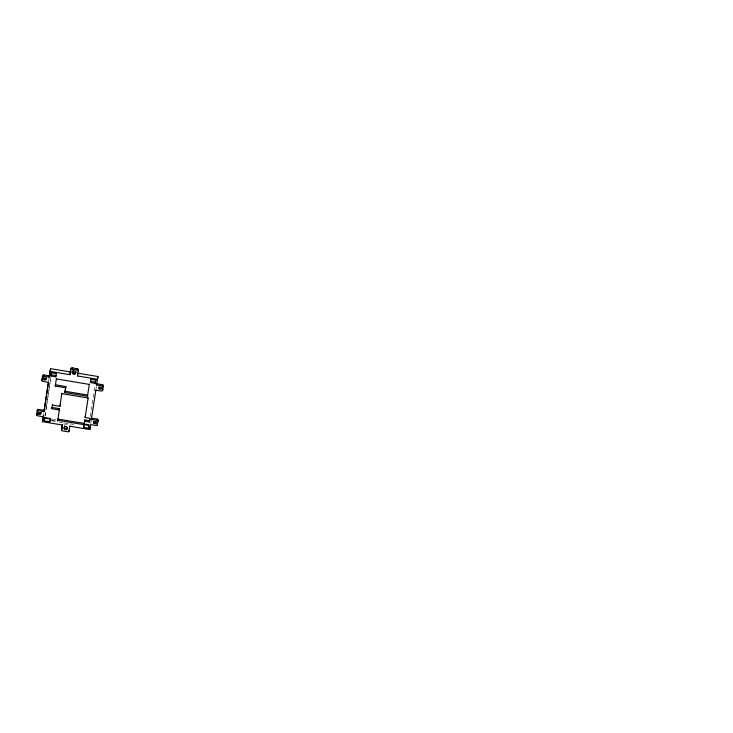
<?xml version="1.0" encoding="UTF-8"?>
<svg xmlns="http://www.w3.org/2000/svg" width="733" height="733" viewBox="0 0 733 733"><rect width="100%" height="100%" fill="white"/><g stroke="black" fill="none" stroke-linecap="round" stroke-linejoin="round"><path stroke-width="0.55" stroke-dasharray="3.67 2.75" d="M43.43 415.593L43.769 413.357M48.644 381.032L49.111 377.944M44.933 416.335L46.298 407.346M46.472 406.219L50.907 377.009M45.043 415.868L50.824 377.834M90.269 416.491L95.116 384.349M90.819 423.454L91.323 420.101M96.023 388.884L96.417 386.584M52.446 419.386L56.862 420.119M51.942 420.449L56.459 421.191M51.173 420.696L57.934 421.823M59.061 422.006L63.569 422.758M64.696 422.941L69.204 423.692M70.331 423.876L73.712 424.434M63.624 423.903L70.066 424.966"/><path stroke-width="1.1" d="M68.49 430.528A1.173 0.797 10.1 0 0 69.314 429.914L69.085 431.178A1.173 0.797 10.1 0 1 67.812 431.783L62.607 430.922A1.173 0.797 10.1 0 1 61.572 429.932L62.323 424.984L42.432 421.686L43.183 416.738L37.695 415.822A1.173 0.797 10.1 0 1 36.659 414.841L37.42 410.013A1.173 0.797 10.1 0 1 38.702 409.417L44.191 410.324L43.962 411.589L38.473 410.682A1.173 0.797 10.1 0 0 37.2 411.277L37.42 410.013M43.962 411.589L48.415 382.287L42.926 381.38A1.173 0.797 10.1 0 1 41.891 380.4L42.651 375.571A1.173 0.797 10.1 0 1 43.934 374.966L49.423 375.882L49.193 377.147L43.705 376.231A1.173 0.797 10.1 0 0 42.432 376.835L42.651 375.571M49.193 377.147L50.559 368.662L75.38 372.785M43.43 415.593L42.432 421.686M44.108 411.121L48.515 382.076M49.368 376.487L50.559 368.662M50.055 420.513L49.826 421.777L44.218 420.843L44.713 417.599L50.32 418.525M51.026 376.029L51.255 374.765L55.992 375.553L55.763 376.817L51.026 376.029L51.521 372.74L56.267 373.528M51.328 374.481L51.676 372.245M55.763 376.817L56.322 373.363M49.826 421.777L50.375 418.351M51.814 408.712L52.034 407.447L59.547 408.693L59.327 409.958L51.814 408.712L52.446 404.717M55.25 386.062L55.479 384.798L65.878 386.529L65.155 391.275L87.685 395.014L87.465 396.278L64.935 392.54L65.658 387.784L55.25 386.062L56.404 378.695M84.368 422.712L84.038 424.691L57.751 420.33L59.547 408.693M52.364 405.065L59.877 406.311L61.865 393.438M50.073 371.402L69.965 374.7L70.936 368.488A1.173 0.797 10.1 0 1 72.219 367.893L77.414 368.754A1.173 0.797 10.1 0 1 78.449 369.734L77.478 375.947L97.452 379.263L97.947 376.524L77.634 373.152M61.572 429.932L62.397 424.709M70.936 368.488L69.965 374.7M64.156 428.539L64.559 426.084L64.156 428.539A1.466 0.999 10.1 0 0 65.448 429.767A1.466 0.999 10.1 0 0 67.042 429.016L67.271 427.751L67.042 429.016M72.613 373.115L73.025 370.66L72.613 373.115A1.466 0.999 10.1 0 0 73.914 374.343A1.466 0.999 10.1 0 0 75.508 373.592L75.911 371.145M75.508 373.592L75.691 372.41A1.466 0.999 10.1 0 0 73.841 371.09A1.466 0.999 10.1 0 0 73.318 372.749A1.466 0.999 10.1 0 0 75.71 372.428M69.085 431.178L69.91 425.955M87.465 396.278L89.325 384.211M83.388 424.526L88.913 425.442L88.427 428.173L83.626 427.385L84.79 419.945L89.591 420.733L89.362 421.997L84.57 421.209L84.79 419.945M89.362 421.997L89.921 418.314L85.129 417.526L88.152 397.827M90.434 382.562L90.663 381.297L95.455 382.095L95.235 383.359L90.434 382.562L90.993 379.108M88.427 428.173L88.94 424.774L84.148 423.976M95.235 383.359L95.73 380.07L90.938 379.273M89.591 420.962L89.93 418.726M95.537 381.811L95.876 379.575M69.837 426.23L89.82 429.547L90.645 424.572L96.06 425.506A1.173 0.797 10.1 0 0 97.333 424.902L97.562 423.647A1.173 0.797 10.1 0 1 97.141 424.15M91.35 419.45L91.579 418.186L97.068 419.093A1.173 0.797 10.1 0 1 98.103 420.082L97.874 421.347A1.173 0.797 10.1 0 0 96.838 420.357L91.35 419.45L95.904 389.929M96.582 384.999L96.811 383.744L102.299 384.651A1.173 0.797 10.1 0 1 103.335 385.631L103.115 386.896A1.173 0.797 10.1 0 0 102.07 385.915L96.582 384.999L97.947 376.524M97.333 424.902L98.103 420.082M95.803 390.148L101.291 391.065A1.173 0.797 10.1 0 0 102.565 390.46L103.335 385.631M41.891 380.4L42.111 379.135A1.173 0.797 10.1 0 0 42.157 379.447M36.659 414.841L36.879 413.577A1.173 0.797 10.1 0 0 37.044 414.099M43.705 376.231L43.934 374.966M38.473 410.682L38.702 409.417M44.218 420.843L44.704 418.103L51.337 419.203M59.877 406.311L60.106 405.047M57.751 420.33L57.971 419.065L84.258 423.427M65.658 387.784L65.878 386.529M64.935 392.54L65.155 391.275M70.716 369.753A1.173 0.797 10.1 0 1 71.99 369.157L72.219 367.893M78.449 369.734L78.229 370.999A1.173 0.797 10.1 0 0 77.194 370.018L77.414 368.754M77.478 375.947L77.698 374.682M85.129 417.526L85.349 416.262M83.626 427.385L83.855 426.12M89.82 429.547L90.306 426.808M102.07 385.915L102.299 384.651M96.838 420.357L97.068 419.093M102.565 390.46L102.794 389.196A1.173 0.797 10.1 0 1 102.244 389.754M71.99 369.157L77.194 370.018M56.331 378.934L89.27 384.394M61.801 393.648L88.088 398.001M96.591 421.915A1.466 0.999 10.1 0 1 94.896 422.382A1.466 0.999 10.1 0 1 93.787 421.191M101.823 387.473A1.466 0.999 10.1 0 1 100.128 387.931A1.466 0.999 10.1 0 1 99.019 386.749M46.417 377.761A1.466 0.999 10.1 0 1 45.217 378.805A1.466 0.999 10.1 0 1 43.549 377.807M41.185 412.203A1.466 0.999 10.1 0 1 39.985 413.247A1.466 0.999 10.1 0 1 38.318 412.248M61.966 429.19A1.173 0.797 10.1 0 1 61.801 428.668M38.4 414.026A1.466 0.999 10.1 0 0 40.883 413.98A1.466 0.999 10.1 0 0 39.298 412.477A1.466 0.999 10.1 0 0 38.4 414.026M43.632 379.575A1.466 0.999 10.1 0 0 46.115 379.538A1.466 0.999 10.1 0 0 44.53 378.026A1.466 0.999 10.1 0 0 43.632 379.575M99.111 388.774A1.466 0.999 10.1 0 0 101.594 388.737A1.466 0.999 10.1 0 0 100.009 387.226A1.466 0.999 10.1 0 0 99.111 388.774M93.879 423.225A1.466 0.999 10.1 0 0 96.362 423.179A1.466 0.999 10.1 0 0 94.777 421.677A1.466 0.999 10.1 0 0 93.879 423.225M64.852 428.173A1.466 0.999 10.1 0 0 67.244 427.852A1.466 0.999 10.1 0 0 65.374 426.505A1.466 0.999 10.1 0 0 64.852 428.173"/></g></svg>
